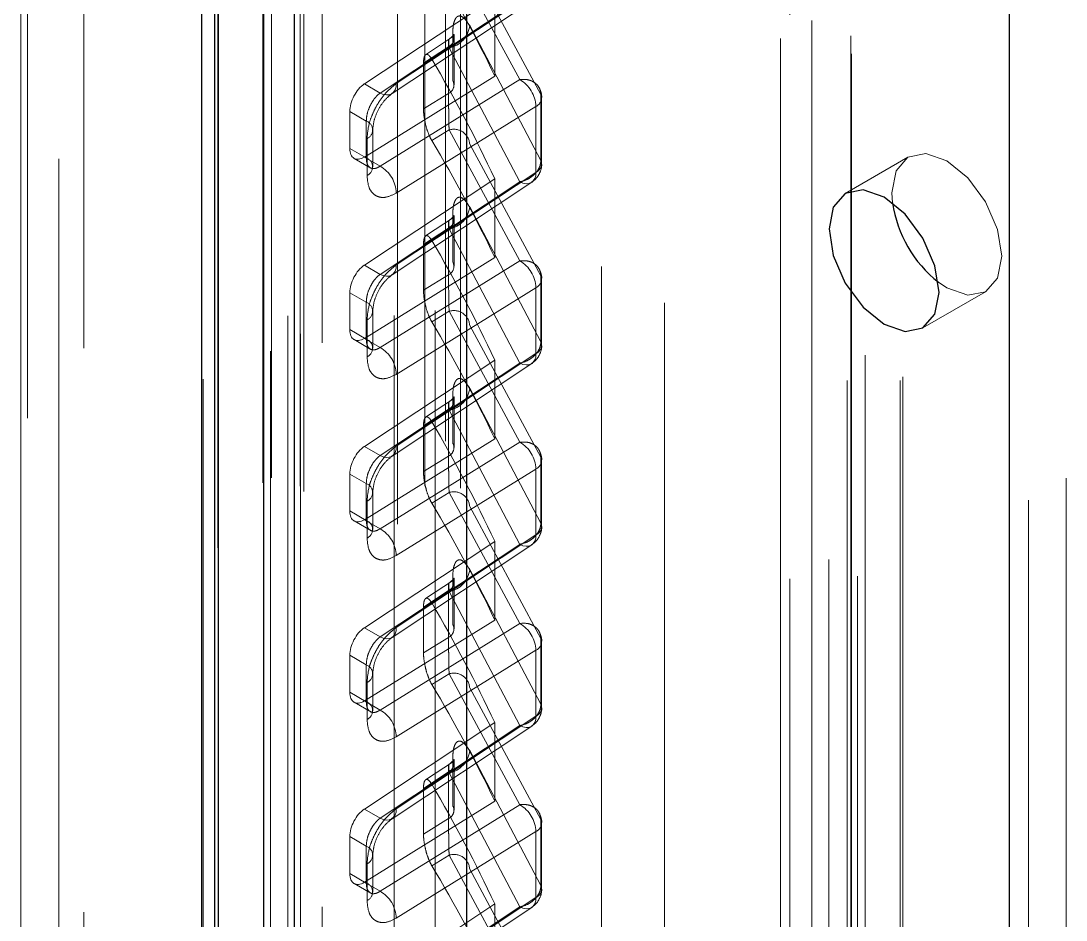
# Model space of a CAD drawing. Header units: millimetres. Extents: x 108 to 5832, y 144 to 4056.
# Drawn here: x 4277.26 to 4300.81, y 3244.57 to 3264.82 of the extents above; entities that cross this region are included whole.
import ezdxf

# ---------------------------------------------------------------- set-up
doc = ezdxf.new("R2010")
doc.units = ezdxf.units.MM
doc.header["$LTSCALE"] = 20
doc.linetypes.add('HIDDEN', pattern=[1.905, 1.27, -0.635])

msp = doc.modelspace()

# ---------------------------------------------------------------- linework, layer by layer
at = {"color": 7, "linetype": 'Continuous', "lineweight": 25}
for p, q in [((4299.541, 2928.722), (4299.541, 3448.042)), ((4287.308, 3334.093), (4287.308, 3139.756)), ((4281.333, 3332.684), (4281.333, 3138.756)), ((4281.625, 3332.71), (4281.625, 3138.536)), ((4281.713, 3138.414), (4281.713, 3332.587)), ((4282.73, 3332.082), (4282.73, 3137.745)), ((4283.419, 3332.071), (4283.419, 3137.734))]:
    msp.add_line(p, q, dxfattribs=at)
at = {"color": 1, "linetype": 'HIDDEN', "lineweight": 18}
for p, q in [((4296.288, 3447.796), (4296.288, 2938.275)), ((4297.136, 3447.307), (4297.136, 2937.785)), ((4295.878, 3447.225), (4295.878, 2937.703)), ((4297.078, 3447.225), (4297.078, 2937.703)), ((4297.136, 3447.143), (4297.136, 2937.622)), ((4296.288, 3446.653), (4296.288, 2937.132)), ((4300.813, 3445.021), (4300.813, 2935.499)), ((4299.965, 3444.531), (4299.965, 2935.009)), ((4295.469, 3151.093), (4295.469, 3341.09)), ((4295.086, 3341.032), (4295.086, 3151.268)), ((4294.379, 3340.624), (4294.379, 3150.859)), ((4295.967, 3340.686), (4295.967, 3150.922)), ((4294.591, 3150.655), (4294.591, 3340.583)), ((4296.114, 3150.718), (4296.114, 3340.482)), ((4295.977, 3340.283), (4295.977, 3150.519)), ((4287.166, 3140.001), (4287.166, 3335.97)), ((4285.752, 3139.184), (4285.752, 3335.154)), ((4286.601, 3334.501), (4286.601, 3140.164)), ((4282.717, 3140.12), (4282.717, 3334.295)), ((4282.909, 3140.23), (4282.909, 3334.404)), ((4283.277, 3334.378), (4283.277, 3140.205)), ((4285.674, 3334.383), (4285.674, 3140.046)), ((4286.368, 3140.039), (4286.368, 3334.376)), ((4283.555, 3140.045), (4283.555, 3334.218)), ((4283.643, 3139.922), (4283.643, 3334.096)), ((4283.562, 3333.977), (4283.562, 3139.804)), ((4282.888, 3333.582), (4282.888, 3139.654)), ((4281.368, 3332.95), (4281.368, 3143.021)), ((4281.705, 3138.655), (4281.705, 3332.828)), ((4284.055, 3143.267), (4284.055, 3333.031)), ((4277.265, 3201.728), (4277.265, 3321.762)), ((4278.681, 3320.949), (4278.681, 3200.91)), ((4278.119, 3198.215), (4278.119, 3319.78)), ((4277.411, 3319.371), (4277.411, 3197.807)), ((4286.833, 3217.254), (4286.833, 3318.505)), ((4290.348, 3297.389), (4290.348, 3174.908)), ((4291.762, 3296.573), (4291.762, 3174.092)), ((4286.911, 3266.447), (4288.503, 3263.499)), ((4287.377, 3266.13), (4288.98, 3263.163)), ((4285.722, 3263.408), (4288.869, 3265.492)), ((4285.003, 3263.401), (4287.943, 3265.349)), ((4288.503, 3265.28), (4285.357, 3263.196)), ((4285.627, 3263.184), (4288.773, 3265.268)), ((4287.943, 3265.349), (4287.943, 3263.576)), ((4288.98, 3261.678), (4287.377, 3264.716)), ((4287.012, 3264.476), (4286.384, 3264.059)), ((4286.994, 3264.53), (4286.994, 3263.478)), ((4287.024, 3263.38), (4287.024, 3264.431)), ((4286.896, 3264.238), (4286.335, 3263.867)), ((4286.522, 3263.96), (4286.911, 3264.217)), ((4286.896, 3264.238), (4286.896, 3263.187)), ((4288.503, 3261.198), (4286.911, 3264.217)), ((4286.335, 3263.867), (4286.335, 3262.839)), ((4287.943, 3263.576), (4285.003, 3261.754)), ((4285.357, 3263.196), (4285.003, 3263.401)), ((4285.357, 3261.549), (4288.503, 3263.499)), ((4286.335, 3262.839), (4286.896, 3263.187)), ((4288.98, 3263.163), (4288.98, 3261.678)), ((4288.869, 3262.895), (4285.722, 3260.944)), ((4288.869, 3262.895), (4288.869, 3261.409)), ((4288.997, 3261.602), (4288.997, 3263.088)), ((4284.673, 3262.781), (4284.673, 3261.951)), ((4284.673, 3262.781), (4285.046, 3262.566)), ((4285.046, 3261.736), (4285.046, 3262.566)), ((4285.192, 3261.532), (4285.192, 3262.362)), ((4286.911, 3262.364), (4286.522, 3262.124)), ((4286.911, 3262.364), (4288.503, 3259.417)), ((4285.046, 3261.736), (4284.673, 3261.951)), ((4285.064, 3261.338), (4285.064, 3262.169)), ((4287.377, 3262.047), (4288.98, 3259.08)), ((4284.772, 3261.725), (4285.151, 3261.506)), ((4285.003, 3261.754), (4285.357, 3261.549)), ((4297.251, 3261.753), (4295.837, 3260.936)), ((4285.139, 3261.513), (4285.179, 3261.495)), ((4285.182, 3261.503), (4285.192, 3261.531)), ((4285.003, 3259.318), (4287.943, 3261.266)), ((4285.722, 3259.325), (4288.869, 3261.409)), ((4287.943, 3261.266), (4287.943, 3259.494)), ((4288.503, 3261.198), (4285.357, 3259.113)), ((4285.627, 3259.101), (4288.773, 3261.186)), ((4288.98, 3257.595), (4287.377, 3260.634)), ((4287.012, 3260.393), (4286.384, 3259.977)), ((4286.994, 3260.447), (4286.994, 3259.396)), ((4287.024, 3259.297), (4287.024, 3260.348)), ((4286.896, 3260.155), (4286.335, 3259.784)), ((4286.522, 3259.877), (4286.911, 3260.135)), ((4286.896, 3260.155), (4286.896, 3259.104)), ((4288.503, 3257.115), (4286.911, 3260.135)), ((4286.335, 3259.784), (4286.335, 3258.756)), ((4287.943, 3259.494), (4285.003, 3257.671)), ((4285.357, 3257.466), (4288.503, 3259.417)), ((4285.357, 3259.113), (4285.003, 3259.318)), ((4286.335, 3258.756), (4286.896, 3259.104)), ((4288.98, 3259.08), (4288.98, 3257.595)), ((4288.997, 3257.52), (4288.997, 3259.005)), ((4284.673, 3258.699), (4284.673, 3257.868)), ((4284.673, 3258.699), (4285.046, 3258.484)), ((4288.869, 3258.812), (4285.722, 3256.861)), ((4288.869, 3258.812), (4288.869, 3257.327)), ((4297.587, 3257.905), (4299.001, 3258.722)), ((4285.046, 3257.653), (4285.046, 3258.484)), ((4285.192, 3257.449), (4285.192, 3258.28)), ((4286.911, 3258.282), (4286.522, 3258.041)), ((4286.911, 3258.282), (4288.503, 3255.334)), ((4285.064, 3257.256), (4285.064, 3258.086)), ((4287.377, 3257.964), (4288.98, 3254.998)), ((4285.046, 3257.653), (4284.673, 3257.868)), ((4284.772, 3257.642), (4285.151, 3257.423)), ((4285.003, 3257.671), (4285.357, 3257.466)), ((4285.139, 3257.43), (4285.179, 3257.412)), ((4285.182, 3257.42), (4285.192, 3257.449)), ((4285.722, 3255.242), (4288.869, 3257.327)), ((4285.003, 3255.235), (4287.943, 3257.183)), ((4288.503, 3257.115), (4285.357, 3255.031)), ((4285.627, 3255.019), (4288.773, 3257.103)), ((4287.943, 3257.183), (4287.943, 3255.411)), ((4288.98, 3253.512), (4287.377, 3256.551)), ((4287.012, 3256.31), (4286.384, 3255.894)), ((4286.994, 3256.364), (4286.994, 3255.313)), ((4286.896, 3256.073), (4286.335, 3255.701)), ((4286.896, 3256.073), (4286.896, 3255.021)), ((4287.024, 3255.214), (4287.024, 3256.266)), ((4286.522, 3255.795), (4286.911, 3256.052)), ((4288.503, 3253.032), (4286.911, 3256.052)), ((4286.335, 3255.701), (4286.335, 3254.674)), ((4287.943, 3255.411), (4285.003, 3253.588)), ((4285.357, 3255.031), (4285.003, 3255.235)), ((4285.357, 3253.384), (4288.503, 3255.334)), ((4286.335, 3254.674), (4286.896, 3255.021)), ((4288.98, 3254.998), (4288.98, 3253.512)), ((4288.997, 3253.437), (4288.997, 3254.922)), ((4288.869, 3254.729), (4285.722, 3252.779)), ((4288.869, 3254.729), (4288.869, 3253.244)), ((4284.673, 3254.616), (4284.673, 3253.785)), ((4284.673, 3254.616), (4285.046, 3254.401)), ((4285.046, 3253.57), (4285.046, 3254.401)), ((4285.192, 3253.366), (4285.192, 3254.197)), ((4286.911, 3254.199), (4286.522, 3253.958)), ((4286.911, 3254.199), (4288.503, 3251.251)), ((4285.064, 3253.173), (4285.064, 3254.004)), ((4285.046, 3253.57), (4284.673, 3253.785)), ((4287.377, 3253.882), (4288.98, 3250.915)), ((4284.772, 3253.56), (4285.151, 3253.341)), ((4285.003, 3253.588), (4285.357, 3253.384)), ((4285.139, 3253.348), (4285.179, 3253.329)), ((4285.182, 3253.338), (4285.192, 3253.366)), ((4285.722, 3251.16), (4288.869, 3253.244)), ((4285.003, 3251.153), (4287.943, 3253.1)), ((4288.503, 3253.032), (4285.357, 3250.948)), ((4285.627, 3250.936), (4288.773, 3253.02)), ((4287.943, 3253.1), (4287.943, 3251.328)), ((4288.98, 3249.43), (4287.377, 3252.468)), ((4287.012, 3252.228), (4286.384, 3251.811)), ((4286.994, 3252.282), (4286.994, 3251.23)), ((4287.024, 3251.132), (4287.024, 3252.183)), ((4286.896, 3251.99), (4286.335, 3251.619)), ((4286.522, 3251.712), (4286.911, 3251.969)), ((4286.896, 3251.99), (4286.896, 3250.938)), ((4288.503, 3248.95), (4286.911, 3251.969)), ((4286.335, 3251.619), (4286.335, 3250.591)), ((4287.943, 3251.328), (4285.003, 3249.505)), ((4285.357, 3250.948), (4285.003, 3251.153)), ((4285.357, 3249.301), (4288.503, 3251.251)), ((4286.335, 3250.591), (4286.896, 3250.938)), ((4288.98, 3250.915), (4288.98, 3249.43)), ((4288.869, 3250.646), (4285.722, 3248.696)), ((4288.869, 3250.646), (4288.869, 3249.161)), ((4288.997, 3249.354), (4288.997, 3250.84)), ((4284.673, 3250.533), (4284.673, 3249.703)), ((4284.673, 3250.533), (4285.046, 3250.318)), ((4285.046, 3249.488), (4285.046, 3250.318)), ((4285.192, 3249.283), (4285.192, 3250.114)), ((4286.911, 3250.116), (4286.522, 3249.875)), ((4286.911, 3250.116), (4288.503, 3247.169)), ((4285.046, 3249.488), (4284.673, 3249.703)), ((4285.064, 3249.09), (4285.064, 3249.921)), ((4287.377, 3249.799), (4288.98, 3246.832)), ((4284.772, 3249.477), (4285.151, 3249.258)), ((4285.003, 3249.505), (4285.357, 3249.301)), ((4285.139, 3249.265), (4285.179, 3249.247)), ((4285.182, 3249.255), (4285.192, 3249.283)), ((4285.003, 3247.07), (4287.943, 3249.018)), ((4285.722, 3247.077), (4288.869, 3249.161)), ((4287.943, 3249.018), (4287.943, 3247.246)), ((4288.503, 3248.95), (4285.357, 3246.865)), ((4285.627, 3246.853), (4288.773, 3248.937)), ((4288.98, 3245.347), (4287.377, 3248.386)), ((4287.012, 3248.145), (4286.384, 3247.729)), ((4286.994, 3248.199), (4286.994, 3247.147)), ((4287.024, 3247.049), (4287.024, 3248.1)), ((4286.896, 3247.907), (4286.335, 3247.536)), ((4286.522, 3247.629), (4286.911, 3247.886)), ((4286.896, 3247.907), (4286.896, 3246.856)), ((4288.503, 3244.867), (4286.911, 3247.886)), ((4286.335, 3247.536), (4286.335, 3246.508)), ((4287.943, 3247.246), (4285.003, 3245.423)), ((4285.357, 3245.218), (4288.503, 3247.169)), ((4285.357, 3246.865), (4285.003, 3247.07)), ((4286.335, 3246.508), (4286.896, 3246.856)), ((4288.98, 3246.832), (4288.98, 3245.347)), ((4288.997, 3245.272), (4288.997, 3246.757)), ((4284.673, 3246.451), (4284.673, 3245.62)), ((4284.673, 3246.451), (4285.046, 3246.236)), ((4288.869, 3246.564), (4285.722, 3244.613)), ((4288.869, 3246.564), (4288.869, 3245.078)), ((4285.046, 3245.405), (4285.046, 3246.236)), ((4285.192, 3245.201), (4285.192, 3246.031)), ((4286.911, 3246.033), (4286.522, 3245.793)), ((4286.911, 3246.033), (4288.503, 3243.086)), ((4285.064, 3245.008), (4285.064, 3245.838)), ((4287.377, 3245.716), (4288.98, 3242.75)), ((4285.046, 3245.405), (4284.673, 3245.62)), ((4284.772, 3245.394), (4285.151, 3245.175)), ((4285.003, 3245.423), (4285.357, 3245.218)), ((4285.139, 3245.182), (4285.179, 3245.164)), ((4285.182, 3245.172), (4285.192, 3245.201)), ((4285.722, 3242.994), (4288.869, 3245.078)), ((4285.003, 3242.987), (4287.943, 3244.935)), ((4288.503, 3244.867), (4285.357, 3242.783)), ((4285.627, 3242.77), (4288.773, 3244.855)), ((4287.943, 3244.935), (4287.943, 3243.163))]:
    msp.add_line(p, q, dxfattribs=at)
at = {"color": 1, "linetype": 'HIDDEN', "lineweight": 18, "flags": 128}
for points in [[(4285.722, 3263.408), (4285.716, 3263.333), (4285.696, 3263.268), (4285.663, 3263.216), (4285.618, 3263.178), (4285.562, 3263.157), (4285.499, 3263.153), (4285.429, 3263.166), (4285.357, 3263.196)], [(4299.364, 3259.523), (4299.27, 3260.124), (4299.001, 3260.743), (4298.6, 3261.284), (4298.126, 3261.666), (4297.653, 3261.831), (4297.251, 3261.753), (4296.983, 3261.444), (4296.889, 3260.952), (4296.904, 3260.722)], [(4288.869, 3261.409), (4288.863, 3261.334), (4288.843, 3261.269), (4288.81, 3261.217), (4288.764, 3261.18), (4288.709, 3261.159), (4288.645, 3261.155), (4288.576, 3261.168), (4288.503, 3261.198)], [(4297.935, 3258.936), (4298.126, 3258.808), (4298.6, 3258.644), (4299.001, 3258.722), (4299.27, 3259.03), (4299.364, 3259.523)], [(4285.722, 3259.325), (4285.716, 3259.25), (4285.696, 3259.185), (4285.663, 3259.133), (4285.618, 3259.096), (4285.562, 3259.075), (4285.499, 3259.071), (4285.429, 3259.084), (4285.357, 3259.113)], [(4288.869, 3257.327), (4288.863, 3257.251), (4288.843, 3257.187), (4288.81, 3257.134), (4288.764, 3257.097), (4288.709, 3257.076), (4288.645, 3257.072), (4288.576, 3257.085), (4288.503, 3257.115)], [(4285.722, 3255.242), (4285.716, 3255.167), (4285.696, 3255.102), (4285.663, 3255.05), (4285.618, 3255.013), (4285.562, 3254.992), (4285.499, 3254.988), (4285.429, 3255.001), (4285.357, 3255.031)], [(4288.869, 3253.244), (4288.863, 3253.169), (4288.843, 3253.104), (4288.81, 3253.052), (4288.764, 3253.015), (4288.709, 3252.993), (4288.645, 3252.989), (4288.576, 3253.002), (4288.503, 3253.032)], [(4285.722, 3251.16), (4285.716, 3251.084), (4285.696, 3251.019), (4285.663, 3250.967), (4285.618, 3250.93), (4285.562, 3250.909), (4285.499, 3250.905), (4285.429, 3250.918), (4285.357, 3250.948)], [(4288.869, 3249.161), (4288.863, 3249.086), (4288.843, 3249.021), (4288.81, 3248.969), (4288.764, 3248.932), (4288.709, 3248.911), (4288.645, 3248.907), (4288.576, 3248.92), (4288.503, 3248.95)], [(4285.722, 3247.077), (4285.716, 3247.002), (4285.696, 3246.937), (4285.663, 3246.885), (4285.618, 3246.847), (4285.562, 3246.826), (4285.499, 3246.822), (4285.429, 3246.836), (4285.357, 3246.865)], [(4288.869, 3245.078), (4288.863, 3245.003), (4288.843, 3244.938), (4288.81, 3244.886), (4288.764, 3244.849), (4288.709, 3244.828), (4288.645, 3244.824), (4288.576, 3244.837), (4288.503, 3244.867)]]:
    msp.add_lwpolyline(points, dxfattribs=at)
at = {"color": 7, "linetype": 'Continuous', "lineweight": 25, "flags": 128}
msp.add_lwpolyline([(4297.95, 3258.707), (4297.855, 3259.308), (4297.587, 3259.926), (4297.186, 3260.468), (4296.712, 3260.85), (4296.239, 3261.014), (4295.837, 3260.936), (4295.569, 3260.628), (4295.475, 3260.135), (4295.569, 3259.534), (4295.837, 3258.916), (4296.239, 3258.374), (4296.712, 3257.992), (4297.186, 3257.827), (4297.587, 3257.905), (4297.855, 3258.214), (4297.95, 3258.707)], dxfattribs=at)
at = {"color": 1, "linetype": 'HIDDEN', "lineweight": 18}
for centre, radius, start, end in [((4286.813, 3264.775), 0.567, 279.8835, 354.0249), ((4286.813, 3264.429), 0.208, 293.6052, 29.1207), ((4286.813, 3263.377), 0.208, 293.6052, 29.1207), ((4288.143, 3262.869), 0.726, 1.9974, 60.2674), ((4288.781, 3263.088), 0.212, 294.368, 20.677), ((4284.972, 3262.364), 0.216, 295.3209, 69.8731), ((4287.02, 3262.024), 0.357, 3.6692, 107.8651), ((4284.972, 3261.533), 0.216, 295.3209, 69.8731), ((4284.997, 3260.919), 0.726, 2.0053, 60.2755), ((4288.781, 3261.603), 0.212, 294.368, 20.677), ((4286.813, 3260.693), 0.567, 279.8835, 354.0249), ((4286.813, 3260.346), 0.208, 293.6052, 29.1207), ((4286.813, 3259.294), 0.208, 293.6052, 29.1207), ((4288.143, 3258.787), 0.726, 1.9974, 60.2674), ((4288.781, 3259.005), 0.212, 294.368, 20.677), ((4284.972, 3258.281), 0.216, 295.3209, 69.8731), ((4287.02, 3257.941), 0.357, 3.6692, 107.8651), ((4284.972, 3257.451), 0.216, 295.3209, 69.8731), ((4288.781, 3257.52), 0.212, 294.368, 20.677), ((4284.997, 3256.836), 0.726, 2.0053, 60.2755), ((4286.813, 3256.61), 0.567, 279.8835, 354.0249), ((4286.813, 3256.263), 0.208, 293.6052, 29.1207), ((4286.813, 3255.212), 0.208, 293.6052, 29.1207), ((4288.143, 3254.704), 0.726, 2.0072, 60.2576), ((4288.781, 3254.923), 0.212, 294.368, 20.677), ((4284.972, 3254.199), 0.216, 295.3209, 69.8731), ((4287.02, 3253.859), 0.357, 3.6692, 107.8651), ((4284.972, 3253.368), 0.216, 295.3209, 69.8731), ((4288.781, 3253.437), 0.212, 294.368, 20.677), ((4284.997, 3252.753), 0.726, 2.0053, 60.2755), ((4286.813, 3252.527), 0.567, 279.877, 354.0315), ((4286.813, 3252.18), 0.208, 293.6052, 29.1207), ((4286.813, 3251.129), 0.208, 293.6052, 29.1207), ((4288.143, 3250.621), 0.726, 2.0072, 60.2576), ((4288.781, 3250.84), 0.212, 294.368, 20.677), ((4284.972, 3250.116), 0.216, 295.3209, 69.8731), ((4287.02, 3249.776), 0.357, 3.6692, 107.8651), ((4284.972, 3249.285), 0.216, 295.3209, 69.8731), ((4284.997, 3248.671), 0.726, 2.0053, 60.2755), ((4288.781, 3249.355), 0.212, 294.368, 20.677), ((4286.813, 3248.445), 0.567, 279.877, 354.0315), ((4286.813, 3248.098), 0.208, 293.6052, 29.1207), ((4286.813, 3247.046), 0.208, 293.6052, 29.1207), ((4288.143, 3246.538), 0.726, 2.0072, 60.2576), ((4288.781, 3246.757), 0.212, 294.368, 20.677), ((4284.972, 3246.033), 0.216, 295.3209, 69.8731), ((4287.02, 3245.693), 0.357, 3.6571, 107.8936), ((4284.972, 3245.203), 0.216, 295.3209, 69.8731), ((4288.781, 3245.272), 0.212, 294.368, 20.677), ((4284.997, 3244.588), 0.726, 2.0053, 60.2755)]:
    msp.add_arc(centre, radius, start, end, dxfattribs=at)
at = {"color": 7, "linetype": 'Continuous', "lineweight": 25}
msp.add_arc((4299.664, 3261.125), 2.789, 188.3066, 231.6894, dxfattribs=at)
at = {"color": 1, "linetype": 'HIDDEN', "lineweight": 18}
for centre, major_axis, ratio, start_param, end_param in [((4213.466, 3252.741), (77.225, -1.147), 0.567125, 0.276119, 0.338607), ((4213.466, 3248.517), (77.224, 1.188), 0.587275, 0.258658, 0.321146), ((4285.008, 3262.996), (0.231, 0.444), 0.546409, 0.779194, 2.332537), ((4285.008, 3262.166), (0.231, 0.444), 0.546409, 2.332537, 3.88588), ((4213.466, 3248.658), (77.225, -1.147), 0.567125, 0.276119, 0.338607), ((4213.466, 3244.434), (77.224, 1.188), 0.587275, 0.258658, 0.321146), ((4285.008, 3258.914), (0.231, 0.444), 0.546409, 0.779194, 2.332537), ((4213.466, 3244.575), (77.225, -1.147), 0.567125, 0.276119, 0.338607), ((4285.008, 3258.083), (0.231, 0.444), 0.546409, 2.332537, 3.88588), ((4213.466, 3240.352), (77.224, 1.188), 0.587275, 0.258658, 0.321146), ((4285.008, 3254.831), (0.231, 0.444), 0.546409, 0.779194, 2.332537), ((4213.466, 3240.492), (77.225, -1.147), 0.567125, 0.276119, 0.338607), ((4285.008, 3254), (0.231, 0.444), 0.546409, 2.332537, 3.88588), ((4213.466, 3236.269), (77.224, 1.188), 0.587275, 0.258658, 0.321146), ((4285.008, 3250.748), (0.231, 0.444), 0.546409, 0.779194, 2.332537), ((4285.008, 3249.917), (0.231, 0.444), 0.546409, 2.332537, 3.88588), ((4213.466, 3236.41), (77.225, -1.147), 0.567125, 0.276119, 0.338607), ((4213.466, 3232.186), (77.224, 1.188), 0.587275, 0.258658, 0.321146), ((4285.008, 3246.665), (0.231, 0.444), 0.546409, 0.779194, 2.332537), ((4213.466, 3232.327), (77.225, -1.147), 0.567125, 0.276119, 0.338607), ((4285.008, 3245.835), (0.231, 0.444), 0.546409, 2.332537, 3.88588)]:
    msp.add_ellipse(centre, major_axis=major_axis, ratio=ratio, start_param=start_param, end_param=end_param, dxfattribs=at)
for points, knots in [([(4287.377, 3264.716), (4287.331, 3264.783), (4287.239, 3264.917), (4287.133, 3264.946), (4287.065, 3264.896), (4287.026, 3264.813), (4286.999, 3264.694), (4286.996, 3264.584), (4286.994, 3264.53)], [0, 0, 0, 0, 0.249562, 0.498582, 0.625235, 0.748904, 0.874707, 1, 1, 1, 1]), ([(4286.911, 3264.217), (4286.91, 3264.265), (4286.909, 3264.358), (4286.905, 3264.408), (4286.902, 3264.402), (4286.899, 3264.37), (4286.897, 3264.316), (4286.896, 3264.264), (4286.896, 3264.238)], [0, 0, 0, 0, 0.277526, 0.540369, 0.671812, 0.790186, 0.89821, 1, 1, 1, 1]), ([(4287.024, 3264.436), (4287.025, 3264.454), (4287.025, 3264.488), (4287.026, 3264.521), (4287.019, 3264.518), (4286.982, 3264.465), (4286.929, 3264.424), (4286.903, 3264.404)], [0, 0, 0, 0, 0.15672, 0.299291, 0.554887, 0.785122, 1, 1, 1, 1]), ([(4286.335, 3263.867), (4286.337, 3263.905), (4286.34, 3263.983), (4286.367, 3264.051), (4286.406, 3264.075), (4286.46, 3264.052), (4286.501, 3263.992), (4286.522, 3263.96)], [0, 0, 0, 0, 0.181683, 0.363027, 0.552222, 0.762877, 1, 1, 1, 1]), ([(4285.064, 3262.169), (4285.073, 3262.276), (4285.086, 3262.442), (4285.168, 3262.683), (4285.252, 3262.866), (4285.357, 3263.039), (4285.51, 3263.24), (4285.639, 3263.342), (4285.722, 3263.408)], [0, 0, 0, 0, 0.23954, 0.369162, 0.499788, 0.62943, 0.760162, 1, 1, 1, 1]), ([(4288.503, 3263.499), (4288.563, 3263.503), (4288.659, 3263.508), (4288.77, 3263.472), (4288.848, 3263.428), (4288.909, 3263.371), (4288.965, 3263.284), (4288.974, 3263.21), (4288.98, 3263.163)], [0, 0, 0, 0, 0.239593, 0.381263, 0.49992, 0.648592, 0.777177, 1, 1, 1, 1]), ([(4285.046, 3262.566), (4285.05, 3262.621), (4285.059, 3262.733), (4285.127, 3262.91), (4285.207, 3263.043), (4285.285, 3263.137), (4285.332, 3263.176), (4285.357, 3263.196)], [0, 0, 0, 0, 0.242439, 0.498352, 0.710498, 0.845686, 1, 1, 1, 1]), ([(4285.192, 3262.362), (4285.199, 3262.437), (4285.213, 3262.586), (4285.313, 3262.829), (4285.457, 3263.047), (4285.57, 3263.138), (4285.627, 3263.184)], [0, 0, 0, 0, 0.25036, 0.500555, 0.750405, 1, 1, 1, 1]), ([(4286.896, 3263.187), (4286.896, 3263.158), (4286.897, 3263.1), (4286.899, 3262.993), (4286.902, 3262.877), (4286.905, 3262.718), (4286.909, 3262.53), (4286.91, 3262.42), (4286.911, 3262.364)], [0, 0, 0, 0, 0.101669, 0.20964, 0.32785, 0.459174, 0.722473, 1, 1, 1, 1]), ([(4288.995, 3263.086), (4288.996, 3263.09), (4289.003, 3263.135), (4288.983, 3263.225), (4288.948, 3263.3), (4288.93, 3263.338)], [0, 0, 0, 0, 0.048292, 0.525054, 1, 1, 1, 1]), ([(4286.522, 3262.124), (4286.499, 3262.168), (4286.453, 3262.256), (4286.391, 3262.443), (4286.35, 3262.635), (4286.336, 3262.767), (4286.335, 3262.826), (4286.335, 3262.839)], [0, 0, 0, 0, 0.255148, 0.511098, 0.744339, 0.946102, 1, 1, 1, 1]), ([(4285.357, 3261.549), (4285.332, 3261.534), (4285.285, 3261.506), (4285.207, 3261.49), (4285.127, 3261.507), (4285.059, 3261.588), (4285.05, 3261.687), (4285.046, 3261.736)], [0, 0, 0, 0, 0.1542768, 0.2894657, 0.5016444, 0.7575591, 1, 1, 1, 1]), ([(4288.98, 3261.678), (4288.977, 3261.642), (4288.971, 3261.577), (4288.924, 3261.471), (4288.852, 3261.376), (4288.762, 3261.302), (4288.652, 3261.237), (4288.562, 3261.21), (4288.504, 3261.198), (4288.503, 3261.198)], [0, 0, 0, 0, 0.167171, 0.306416, 0.50015, 0.652991, 0.760387, 0.996904, 1, 1, 1, 1]), ([(4288.773, 3261.186), (4288.812, 3261.216), (4288.894, 3261.281), (4288.973, 3261.427), (4289.009, 3261.566), (4288.99, 3261.648), (4288.984, 3261.671)], [0, 0, 0, 0, 0.260667, 0.554361, 0.872227, 1, 1, 1, 1]), ([(4285.722, 3260.944), (4285.639, 3260.903), (4285.511, 3260.84), (4285.357, 3260.845), (4285.253, 3260.883), (4285.168, 3260.958), (4285.086, 3261.094), (4285.073, 3261.242), (4285.064, 3261.338)], [0, 0, 0, 0, 0.239838, 0.369586, 0.50021, 0.629838, 0.76046, 1, 1, 1, 1]), ([(4287.377, 3260.634), (4287.331, 3260.701), (4287.239, 3260.834), (4287.133, 3260.863), (4287.065, 3260.813), (4287.026, 3260.731), (4286.999, 3260.611), (4286.996, 3260.502), (4286.994, 3260.447)], [0, 0, 0, 0, 0.249562, 0.498582, 0.625235, 0.748904, 0.874707, 1, 1, 1, 1]), ([(4286.911, 3260.135), (4286.91, 3260.182), (4286.909, 3260.276), (4286.905, 3260.325), (4286.902, 3260.319), (4286.899, 3260.287), (4286.897, 3260.234), (4286.896, 3260.181), (4286.896, 3260.155)], [0, 0, 0, 0, 0.277526, 0.540369, 0.671812, 0.790186, 0.89821, 1, 1, 1, 1]), ([(4287.024, 3260.353), (4287.025, 3260.371), (4287.025, 3260.405), (4287.026, 3260.438), (4287.019, 3260.436), (4286.982, 3260.383), (4286.929, 3260.341), (4286.903, 3260.321)], [0, 0, 0, 0, 0.15672, 0.299291, 0.554887, 0.785122, 1, 1, 1, 1]), ([(4286.335, 3259.784), (4286.337, 3259.823), (4286.34, 3259.9), (4286.367, 3259.968), (4286.406, 3259.993), (4286.46, 3259.969), (4286.501, 3259.909), (4286.522, 3259.877)], [0, 0, 0, 0, 0.181683, 0.363027, 0.552222, 0.762877, 1, 1, 1, 1]), ([(4288.503, 3259.417), (4288.563, 3259.42), (4288.659, 3259.425), (4288.77, 3259.389), (4288.848, 3259.346), (4288.909, 3259.288), (4288.965, 3259.201), (4288.974, 3259.127), (4288.98, 3259.08)], [0, 0, 0, 0, 0.239593, 0.381263, 0.49992, 0.648592, 0.777177, 1, 1, 1, 1]), ([(4285.064, 3258.086), (4285.073, 3258.194), (4285.086, 3258.359), (4285.168, 3258.6), (4285.252, 3258.783), (4285.357, 3258.956), (4285.51, 3259.157), (4285.639, 3259.259), (4285.722, 3259.325)], [0, 0, 0, 0, 0.23954, 0.369162, 0.499788, 0.62943, 0.760162, 1, 1, 1, 1]), ([(4288.995, 3259.003), (4288.996, 3259.007), (4289.003, 3259.053), (4288.983, 3259.142), (4288.948, 3259.217), (4288.93, 3259.255)], [0, 0, 0, 0, 0.048292, 0.525054, 1, 1, 1, 1]), ([(4285.046, 3258.484), (4285.05, 3258.538), (4285.059, 3258.65), (4285.127, 3258.828), (4285.207, 3258.961), (4285.285, 3259.054), (4285.332, 3259.093), (4285.357, 3259.113)], [0, 0, 0, 0, 0.242439, 0.498352, 0.710498, 0.845686, 1, 1, 1, 1]), ([(4285.192, 3258.279), (4285.199, 3258.354), (4285.213, 3258.503), (4285.313, 3258.746), (4285.457, 3258.964), (4285.57, 3259.056), (4285.627, 3259.101)], [0, 0, 0, 0, 0.25036, 0.500555, 0.750405, 1, 1, 1, 1]), ([(4286.896, 3259.104), (4286.896, 3259.075), (4286.897, 3259.017), (4286.899, 3258.911), (4286.902, 3258.794), (4286.905, 3258.635), (4286.909, 3258.447), (4286.91, 3258.338), (4286.911, 3258.282)], [0, 0, 0, 0, 0.101666, 0.209634, 0.327841, 0.459237, 0.722481, 1, 1, 1, 1]), ([(4286.522, 3258.041), (4286.499, 3258.085), (4286.453, 3258.173), (4286.391, 3258.361), (4286.35, 3258.552), (4286.336, 3258.684), (4286.335, 3258.744), (4286.335, 3258.756)], [0, 0, 0, 0, 0.255148, 0.511098, 0.744339, 0.946102, 1, 1, 1, 1]), ([(4285.357, 3257.466), (4285.332, 3257.451), (4285.285, 3257.423), (4285.207, 3257.407), (4285.127, 3257.425), (4285.059, 3257.506), (4285.05, 3257.605), (4285.046, 3257.653)], [0, 0, 0, 0, 0.1542768, 0.2894657, 0.5016444, 0.7575591, 1, 1, 1, 1]), ([(4288.98, 3257.595), (4288.977, 3257.559), (4288.971, 3257.494), (4288.924, 3257.388), (4288.852, 3257.293), (4288.762, 3257.219), (4288.652, 3257.154), (4288.562, 3257.127), (4288.504, 3257.115), (4288.503, 3257.115)], [0, 0, 0, 0, 0.167171, 0.306416, 0.50015, 0.652991, 0.760387, 0.996904, 1, 1, 1, 1]), ([(4288.773, 3257.103), (4288.812, 3257.134), (4288.894, 3257.198), (4288.973, 3257.344), (4289.009, 3257.483), (4288.99, 3257.565), (4288.984, 3257.588)], [0, 0, 0, 0, 0.260667, 0.554361, 0.872227, 1, 1, 1, 1]), ([(4285.722, 3256.861), (4285.639, 3256.821), (4285.511, 3256.758), (4285.357, 3256.762), (4285.253, 3256.8), (4285.168, 3256.875), (4285.086, 3257.011), (4285.073, 3257.16), (4285.064, 3257.256)], [0, 0, 0, 0, 0.239838, 0.369586, 0.50021, 0.629838, 0.76046, 1, 1, 1, 1]), ([(4287.377, 3256.551), (4287.331, 3256.618), (4287.239, 3256.751), (4287.133, 3256.781), (4287.065, 3256.73), (4287.026, 3256.648), (4286.999, 3256.529), (4286.996, 3256.419), (4286.994, 3256.364)], [0, 0, 0, 0, 0.249564, 0.498586, 0.625291, 0.748902, 0.874706, 1, 1, 1, 1]), ([(4287.024, 3256.27), (4287.025, 3256.288), (4287.025, 3256.322), (4287.026, 3256.355), (4287.019, 3256.353), (4286.982, 3256.3), (4286.929, 3256.258), (4286.903, 3256.238)], [0, 0, 0, 0, 0.1567259, 0.2991685, 0.5548712, 0.7851147, 1, 1, 1, 1]), ([(4286.911, 3256.052), (4286.91, 3256.1), (4286.909, 3256.193), (4286.905, 3256.243), (4286.902, 3256.236), (4286.899, 3256.204), (4286.897, 3256.151), (4286.896, 3256.098), (4286.896, 3256.073)], [0, 0, 0, 0, 0.277526, 0.540369, 0.671812, 0.790186, 0.89821, 1, 1, 1, 1]), ([(4286.335, 3255.701), (4286.337, 3255.74), (4286.34, 3255.817), (4286.367, 3255.885), (4286.406, 3255.91), (4286.46, 3255.887), (4286.501, 3255.826), (4286.522, 3255.795)], [0, 0, 0, 0, 0.181683, 0.363027, 0.552222, 0.762877, 1, 1, 1, 1]), ([(4285.064, 3254.004), (4285.073, 3254.111), (4285.086, 3254.276), (4285.168, 3254.517), (4285.253, 3254.701), (4285.357, 3254.873), (4285.51, 3255.075), (4285.639, 3255.176), (4285.722, 3255.242)], [0, 0, 0, 0, 0.239542, 0.369166, 0.499734, 0.629426, 0.76016, 1, 1, 1, 1]), ([(4288.503, 3255.334), (4288.563, 3255.337), (4288.659, 3255.342), (4288.77, 3255.307), (4288.848, 3255.263), (4288.909, 3255.205), (4288.965, 3255.118), (4288.974, 3255.044), (4288.98, 3254.998)], [0, 0, 0, 0, 0.2395967, 0.38127, 0.4999289, 0.6487244, 0.7771736, 1, 1, 1, 1]), ([(4288.995, 3254.92), (4288.996, 3254.925), (4289.003, 3254.97), (4288.983, 3255.059), (4288.948, 3255.135), (4288.93, 3255.172)], [0, 0, 0, 0, 0.048292, 0.525054, 1, 1, 1, 1]), ([(4285.046, 3254.401), (4285.05, 3254.456), (4285.059, 3254.568), (4285.127, 3254.745), (4285.207, 3254.878), (4285.285, 3254.971), (4285.332, 3255.01), (4285.357, 3255.031)], [0, 0, 0, 0, 0.242452, 0.498379, 0.710537, 0.845678, 1, 1, 1, 1]), ([(4285.192, 3254.197), (4285.199, 3254.271), (4285.213, 3254.42), (4285.313, 3254.664), (4285.457, 3254.881), (4285.57, 3254.973), (4285.627, 3255.019)], [0, 0, 0, 0, 0.25036, 0.500555, 0.750405, 1, 1, 1, 1]), ([(4286.896, 3255.021), (4286.896, 3254.993), (4286.897, 3254.934), (4286.899, 3254.828), (4286.902, 3254.712), (4286.905, 3254.552), (4286.909, 3254.364), (4286.91, 3254.255), (4286.911, 3254.199)], [0, 0, 0, 0, 0.101666, 0.209634, 0.327841, 0.459237, 0.722481, 1, 1, 1, 1]), ([(4286.522, 3253.958), (4286.499, 3254.002), (4286.453, 3254.09), (4286.391, 3254.278), (4286.35, 3254.47), (4286.336, 3254.602), (4286.335, 3254.661), (4286.335, 3254.674)], [0, 0, 0, 0, 0.255154, 0.511019, 0.744355, 0.946105, 1, 1, 1, 1]), ([(4285.357, 3253.384), (4285.332, 3253.369), (4285.285, 3253.34), (4285.207, 3253.324), (4285.127, 3253.342), (4285.059, 3253.423), (4285.05, 3253.522), (4285.046, 3253.57)], [0, 0, 0, 0, 0.1542768, 0.2894657, 0.5016444, 0.7575591, 1, 1, 1, 1]), ([(4288.98, 3253.512), (4288.977, 3253.477), (4288.971, 3253.411), (4288.924, 3253.305), (4288.852, 3253.21), (4288.762, 3253.136), (4288.652, 3253.071), (4288.562, 3253.045), (4288.504, 3253.032), (4288.503, 3253.032)], [0, 0, 0, 0, 0.167171, 0.306416, 0.50015, 0.652991, 0.760387, 0.996904, 1, 1, 1, 1]), ([(4288.773, 3253.021), (4288.812, 3253.051), (4288.894, 3253.116), (4288.973, 3253.261), (4289.009, 3253.401), (4288.99, 3253.482), (4288.984, 3253.506)], [0, 0, 0, 0, 0.260537, 0.554215, 0.872234, 1, 1, 1, 1]), ([(4285.722, 3252.779), (4285.639, 3252.738), (4285.511, 3252.675), (4285.357, 3252.679), (4285.253, 3252.718), (4285.168, 3252.793), (4285.086, 3252.929), (4285.073, 3253.077), (4285.064, 3253.173)], [0, 0, 0, 0, 0.239838, 0.369586, 0.50021, 0.629838, 0.76046, 1, 1, 1, 1]), ([(4287.377, 3252.468), (4287.331, 3252.535), (4287.239, 3252.669), (4287.133, 3252.698), (4287.065, 3252.647), (4287.026, 3252.565), (4286.999, 3252.446), (4286.996, 3252.336), (4286.994, 3252.282)], [0, 0, 0, 0, 0.249564, 0.498586, 0.625291, 0.748902, 0.874706, 1, 1, 1, 1]), ([(4286.911, 3251.969), (4286.91, 3252.017), (4286.909, 3252.11), (4286.905, 3252.16), (4286.902, 3252.154), (4286.899, 3252.122), (4286.897, 3252.068), (4286.896, 3252.016), (4286.896, 3251.99)], [0, 0, 0, 0, 0.277526, 0.540369, 0.671812, 0.790186, 0.89821, 1, 1, 1, 1]), ([(4287.024, 3252.188), (4287.025, 3252.205), (4287.025, 3252.24), (4287.026, 3252.272), (4287.019, 3252.27), (4286.982, 3252.217), (4286.929, 3252.176), (4286.903, 3252.155)], [0, 0, 0, 0, 0.1567259, 0.2991685, 0.5548712, 0.7851147, 1, 1, 1, 1]), ([(4286.335, 3251.619), (4286.337, 3251.657), (4286.34, 3251.735), (4286.367, 3251.803), (4286.406, 3251.827), (4286.46, 3251.804), (4286.501, 3251.744), (4286.522, 3251.712)], [0, 0, 0, 0, 0.181683, 0.363027, 0.552222, 0.762877, 1, 1, 1, 1]), ([(4285.064, 3249.921), (4285.073, 3250.028), (4285.086, 3250.194), (4285.168, 3250.435), (4285.253, 3250.618), (4285.357, 3250.791), (4285.51, 3250.992), (4285.639, 3251.094), (4285.722, 3251.16)], [0, 0, 0, 0, 0.239542, 0.369166, 0.499734, 0.629426, 0.76016, 1, 1, 1, 1]), ([(4288.503, 3251.251), (4288.564, 3251.255), (4288.659, 3251.26), (4288.77, 3251.224), (4288.848, 3251.18), (4288.909, 3251.122), (4288.965, 3251.035), (4288.974, 3250.962), (4288.98, 3250.915)], [0, 0, 0, 0, 0.239606, 0.381358, 0.499922, 0.648724, 0.777316, 1, 1, 1, 1]), ([(4285.046, 3250.318), (4285.05, 3250.373), (4285.059, 3250.485), (4285.127, 3250.662), (4285.207, 3250.795), (4285.285, 3250.888), (4285.332, 3250.927), (4285.357, 3250.948)], [0, 0, 0, 0, 0.242307, 0.498368, 0.71053, 0.845675, 1, 1, 1, 1]), ([(4285.192, 3250.114), (4285.199, 3250.189), (4285.213, 3250.338), (4285.313, 3250.581), (4285.457, 3250.798), (4285.57, 3250.89), (4285.627, 3250.936)], [0, 0, 0, 0, 0.25036, 0.500555, 0.750405, 1, 1, 1, 1]), ([(4286.896, 3250.938), (4286.896, 3250.91), (4286.897, 3250.852), (4286.899, 3250.745), (4286.902, 3250.629), (4286.905, 3250.469), (4286.909, 3250.282), (4286.91, 3250.172), (4286.911, 3250.116)], [0, 0, 0, 0, 0.101666, 0.209634, 0.327841, 0.459237, 0.722481, 1, 1, 1, 1]), ([(4288.995, 3250.838), (4288.996, 3250.842), (4289.003, 3250.887), (4288.983, 3250.977), (4288.948, 3251.052), (4288.93, 3251.09)], [0, 0, 0, 0, 0.048292, 0.525054, 1, 1, 1, 1]), ([(4286.522, 3249.875), (4286.499, 3249.919), (4286.453, 3250.008), (4286.391, 3250.195), (4286.35, 3250.387), (4286.336, 3250.519), (4286.335, 3250.578), (4286.335, 3250.591)], [0, 0, 0, 0, 0.255119, 0.511041, 0.744367, 0.946108, 1, 1, 1, 1]), ([(4285.357, 3249.301), (4285.332, 3249.286), (4285.285, 3249.257), (4285.207, 3249.241), (4285.127, 3249.259), (4285.059, 3249.34), (4285.05, 3249.439), (4285.046, 3249.488)], [0, 0, 0, 0, 0.1542768, 0.2894657, 0.5016444, 0.7575591, 1, 1, 1, 1]), ([(4288.98, 3249.43), (4288.977, 3249.394), (4288.971, 3249.329), (4288.924, 3249.223), (4288.852, 3249.128), (4288.762, 3249.054), (4288.652, 3248.989), (4288.562, 3248.962), (4288.504, 3248.95), (4288.503, 3248.95)], [0, 0, 0, 0, 0.167166, 0.306407, 0.50026, 0.653001, 0.760394, 0.996905, 1, 1, 1, 1]), ([(4288.773, 3248.938), (4288.812, 3248.968), (4288.894, 3249.033), (4288.973, 3249.178), (4289.009, 3249.318), (4288.99, 3249.4), (4288.984, 3249.423)], [0, 0, 0, 0, 0.260537, 0.554215, 0.872234, 1, 1, 1, 1]), ([(4285.722, 3248.696), (4285.639, 3248.655), (4285.511, 3248.592), (4285.357, 3248.597), (4285.253, 3248.635), (4285.168, 3248.71), (4285.086, 3248.846), (4285.073, 3248.994), (4285.064, 3249.09)], [0, 0, 0, 0, 0.239838, 0.369586, 0.50021, 0.629838, 0.76046, 1, 1, 1, 1]), ([(4287.377, 3248.386), (4287.331, 3248.453), (4287.239, 3248.586), (4287.133, 3248.615), (4287.065, 3248.565), (4287.026, 3248.483), (4286.999, 3248.363), (4286.996, 3248.254), (4286.994, 3248.199)], [0, 0, 0, 0, 0.249565, 0.498588, 0.625293, 0.748905, 0.874776, 1, 1, 1, 1]), ([(4286.911, 3247.886), (4286.91, 3247.934), (4286.909, 3248.027), (4286.905, 3248.077), (4286.902, 3248.071), (4286.899, 3248.039), (4286.897, 3247.985), (4286.896, 3247.933), (4286.896, 3247.907)], [0, 0, 0, 0, 0.2775285, 0.5403737, 0.6718186, 0.7901932, 0.8983305, 1, 1, 1, 1]), ([(4287.024, 3248.105), (4287.025, 3248.123), (4287.025, 3248.157), (4287.026, 3248.19), (4287.019, 3248.188), (4286.982, 3248.134), (4286.929, 3248.093), (4286.903, 3248.073)], [0, 0, 0, 0, 0.1567259, 0.2991685, 0.5548712, 0.7851147, 1, 1, 1, 1]), ([(4286.335, 3247.536), (4286.337, 3247.575), (4286.34, 3247.652), (4286.367, 3247.72), (4286.406, 3247.745), (4286.46, 3247.721), (4286.501, 3247.661), (4286.522, 3247.629)], [0, 0, 0, 0, 0.181545, 0.363017, 0.552215, 0.762873, 1, 1, 1, 1]), ([(4288.503, 3247.169), (4288.564, 3247.172), (4288.659, 3247.177), (4288.77, 3247.141), (4288.848, 3247.098), (4288.909, 3247.04), (4288.965, 3246.953), (4288.974, 3246.879), (4288.98, 3246.832)], [0, 0, 0, 0, 0.239606, 0.381358, 0.499922, 0.648724, 0.777316, 1, 1, 1, 1]), ([(4285.064, 3245.838), (4285.073, 3245.946), (4285.086, 3246.111), (4285.168, 3246.352), (4285.253, 3246.535), (4285.357, 3246.708), (4285.51, 3246.909), (4285.639, 3247.011), (4285.722, 3247.077)], [0, 0, 0, 0, 0.239542, 0.369166, 0.499734, 0.629426, 0.76016, 1, 1, 1, 1]), ([(4288.995, 3246.755), (4288.996, 3246.759), (4289.003, 3246.805), (4288.983, 3246.894), (4288.948, 3246.969), (4288.93, 3247.007)], [0, 0, 0, 0, 0.048292, 0.525054, 1, 1, 1, 1]), ([(4285.046, 3246.236), (4285.05, 3246.29), (4285.059, 3246.402), (4285.127, 3246.58), (4285.207, 3246.712), (4285.285, 3246.806), (4285.332, 3246.845), (4285.357, 3246.865)], [0, 0, 0, 0, 0.242307, 0.498368, 0.71053, 0.845675, 1, 1, 1, 1]), ([(4285.192, 3246.031), (4285.199, 3246.106), (4285.213, 3246.255), (4285.313, 3246.498), (4285.457, 3246.716), (4285.57, 3246.807), (4285.627, 3246.853)], [0, 0, 0, 0, 0.25036, 0.500555, 0.750405, 1, 1, 1, 1]), ([(4286.896, 3246.856), (4286.896, 3246.827), (4286.897, 3246.769), (4286.899, 3246.662), (4286.902, 3246.546), (4286.905, 3246.387), (4286.909, 3246.199), (4286.91, 3246.09), (4286.911, 3246.033)], [0, 0, 0, 0, 0.101664, 0.209631, 0.327836, 0.459231, 0.72247, 1, 1, 1, 1]), ([(4286.522, 3245.793), (4286.499, 3245.837), (4286.453, 3245.925), (4286.391, 3246.112), (4286.35, 3246.304), (4286.336, 3246.436), (4286.335, 3246.496), (4286.335, 3246.508)], [0, 0, 0, 0, 0.255119, 0.511041, 0.744367, 0.946108, 1, 1, 1, 1]), ([(4285.357, 3245.218), (4285.332, 3245.203), (4285.285, 3245.175), (4285.207, 3245.159), (4285.127, 3245.177), (4285.059, 3245.257), (4285.05, 3245.357), (4285.046, 3245.405)], [0, 0, 0, 0, 0.1542768, 0.2894657, 0.5016444, 0.7575591, 1, 1, 1, 1]), ([(4288.98, 3245.347), (4288.977, 3245.311), (4288.971, 3245.246), (4288.924, 3245.14), (4288.852, 3245.045), (4288.762, 3244.971), (4288.652, 3244.906), (4288.562, 3244.879), (4288.504, 3244.867), (4288.503, 3244.867)], [0, 0, 0, 0, 0.1671596, 0.3063955, 0.5002406, 0.6529756, 0.7604345, 0.9969047, 1, 1, 1, 1]), ([(4288.773, 3244.855), (4288.812, 3244.886), (4288.894, 3244.95), (4288.973, 3245.096), (4289.009, 3245.235), (4288.99, 3245.317), (4288.984, 3245.34)], [0, 0, 0, 0, 0.260537, 0.554215, 0.872234, 1, 1, 1, 1]), ([(4285.722, 3244.613), (4285.639, 3244.572), (4285.511, 3244.509), (4285.357, 3244.514), (4285.253, 3244.552), (4285.168, 3244.627), (4285.086, 3244.763), (4285.073, 3244.912), (4285.064, 3245.008)], [0, 0, 0, 0, 0.239838, 0.369586, 0.50021, 0.629838, 0.76046, 1, 1, 1, 1])]:
    msp.add_open_spline(points, degree=3, knots=knots, dxfattribs=at)

doc.saveas('drawing.dxf')
